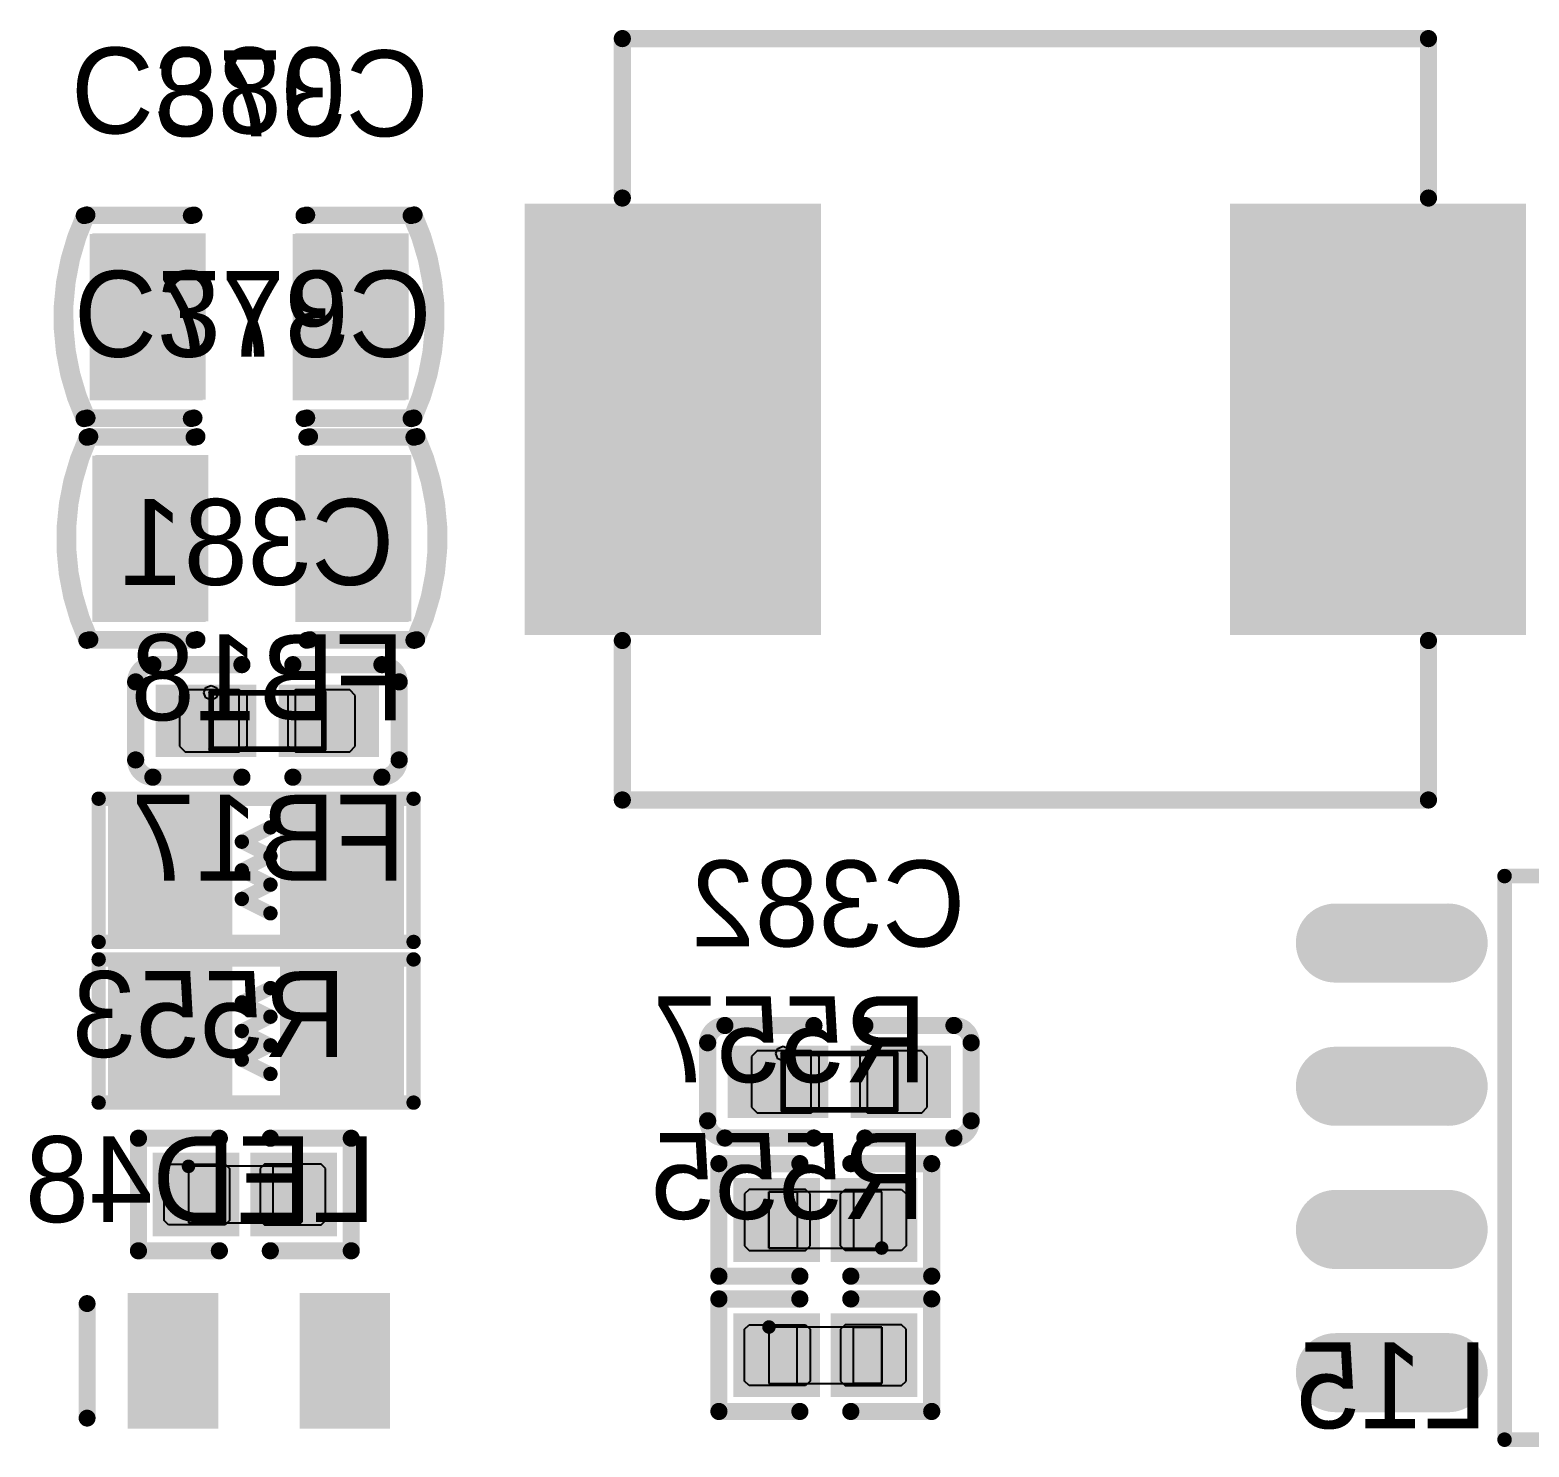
# Model space of a CAD drawing. Header units: millimetres. Extents: x 892 to 1144, y 1011 to 1123.
# Drawn here: x 1008.84 to 1022.14, y 1093.11 to 1105.68 of the extents above; entities that cross this region are included whole.
import ezdxf

# ---------------------------------------------------------------- set-up
doc = ezdxf.new("R2010")
doc.units = ezdxf.units.MM
for name, color, linetype in [('BottomLayer', 5, 'Continuous'), ('BottomOverlay', 54, 'Continuous'), ('BottomPaste', 16, 'Continuous'), ('BottomSolder', 6, 'Continuous'), ('Mechanical15', 56, 'Continuous'), ('Mechanical4', 56, 'Continuous'), ('Mechanical5', 56, 'Continuous'), ('Mechanical6', 56, 'Continuous'), ('TopLayer', 1, 'Continuous'), ('TopOverlay', 2, 'Continuous'), ('TopPaste', 8, 'Continuous'), ('TopSolder', 216, 'Continuous')]:
    doc.layers.add(name, color=color, linetype=linetype)

msp = doc.modelspace()

# ---------------------------------------------------------------- linework, layer by layer
at = {"layer": 'BottomLayer', "const_width": 0.599}
for points in [[(1021.426, 1097.58), (1020.425, 1097.58)], [(1021.426, 1096.31), (1020.425, 1096.31)], [(1021.426, 1095.04), (1020.425, 1095.04)], [(1021.426, 1093.77), (1020.425, 1093.77)]]:
    msp.add_lwpolyline(points, dxfattribs=at)
at = {"layer": 'BottomLayer', "const_width": 0.3}
for points in [[(1020.275, 1097.58, 1), (1020.575, 1097.58, 1)], [(1021.276, 1097.58, 1), (1021.575, 1097.58, 1)], [(1020.275, 1096.31, 1), (1020.575, 1096.31, 1)], [(1021.276, 1096.31, 1), (1021.575, 1096.31, 1)], [(1020.275, 1095.04, 1), (1020.575, 1095.04, 1)], [(1021.276, 1095.04, 1), (1021.575, 1095.04, 1)], [(1020.275, 1093.77, 1), (1020.575, 1093.77, 1)], [(1021.276, 1093.77, 1), (1021.575, 1093.77, 1)]]:
    msp.add_lwpolyline(points, format="xyb", close=True, dxfattribs=at)
at = {"layer": 'BottomLayer'}
for points in [[(1013.335, 1100.415), (1015.759, 1100.415), (1013.335, 1104.035), (1015.759, 1104.035)], [(1019.591, 1100.415), (1022.015, 1100.415), (1019.591, 1104.035), (1022.015, 1104.035)], [(1009.475, 1102.496), (1010.275, 1102.496), (1009.475, 1103.766), (1010.275, 1103.766)], [(1011.275, 1102.496), (1012.075, 1102.496), (1011.275, 1103.766), (1012.075, 1103.766)], [(1009.5, 1100.53), (1010.3, 1100.53), (1009.5, 1101.8), (1010.3, 1101.8)], [(1011.3, 1100.53), (1012.1, 1100.53), (1011.3, 1101.8), (1012.1, 1101.8)], [(1010.01, 1099.28), (1010.8, 1099.28), (1010.01, 1099.82), (1010.8, 1099.82)], [(1011.1, 1099.28), (1011.89, 1099.28), (1011.1, 1099.82), (1011.89, 1099.82)], [(1010.537, 1097.717), (1010.537, 1098.733), (1009.638, 1097.717), (1009.638, 1098.733)], [(1012.061, 1097.717), (1012.061, 1098.733), (1011.162, 1097.717), (1011.162, 1098.733)], [(1010.537, 1096.292), (1010.537, 1097.308), (1009.638, 1096.292), (1009.638, 1097.308)], [(1012.061, 1096.292), (1012.061, 1097.308), (1011.162, 1096.292), (1011.162, 1097.308)], [(1015.085, 1096.08), (1015.875, 1096.08), (1015.085, 1096.62), (1015.875, 1096.62)], [(1016.175, 1096.08), (1016.965, 1096.08), (1016.175, 1096.62), (1016.965, 1096.62)], [(1010.034, 1095.08), (1010.6, 1095.08), (1010.034, 1095.62), (1010.6, 1095.62)], [(1010.9, 1095.08), (1011.466, 1095.08), (1010.9, 1095.62), (1011.466, 1095.62)], [(1015.75, 1095.395), (1015.184, 1095.395), (1015.75, 1094.855), (1015.184, 1094.855)], [(1016.616, 1095.395), (1016.05, 1095.395), (1016.616, 1094.855), (1016.05, 1094.855)], [(1010.413, 1094.375), (1009.813, 1094.375), (1010.413, 1093.375), (1009.813, 1093.375)], [(1011.937, 1094.375), (1011.337, 1094.375), (1011.937, 1093.375), (1011.337, 1093.375)], [(1015.184, 1093.655), (1015.75, 1093.655), (1015.184, 1094.195), (1015.75, 1094.195)], [(1016.05, 1093.655), (1016.616, 1093.655), (1016.05, 1094.195), (1016.616, 1094.195)]]:
    msp.add_solid(points, dxfattribs=at)
at = {"layer": 'BottomOverlay'}
for points, const_width in [([(1014.099, 1104.187), (1014.099, 1105.601)], 0.152), ([(1014.099, 1105.601), (1021.251, 1105.601)], 0.152), ([(1021.251, 1104.187), (1021.251, 1105.601)], 0.152), ([(1009.325, 1104.031), (1010.275, 1104.031)], 0.15), ([(1011.275, 1104.031), (1012.225, 1104.031)], 0.15), ([(1009.325, 1102.231), (1010.275, 1102.231)], 0.15), ([(1011.275, 1102.231), (1012.225, 1102.231)], 0.15), ([(1009.35, 1102.065), (1010.3, 1102.065)], 0.15), ([(1011.3, 1102.065), (1012.25, 1102.065)], 0.15), ([(1009.35, 1100.265), (1010.3, 1100.265)], 0.15), ([(1011.3, 1100.265), (1012.25, 1100.265)], 0.15), ([(1014.099, 1098.849), (1014.099, 1100.263)], 0.152), ([(1021.251, 1098.849), (1021.251, 1100.263)], 0.152), ([(1009.934, 1100.049), (1010.724, 1100.049)], 0.152), ([(1011.176, 1100.049), (1011.966, 1100.049)], 0.152), ([(1009.781, 1099.204), (1009.781, 1099.896)], 0.152), ([(1012.119, 1099.204), (1012.119, 1099.896)], 0.152), ([(1009.934, 1099.051), (1010.724, 1099.051)], 0.152), ([(1011.176, 1099.051), (1011.966, 1099.051)], 0.152), ([(1009.453, 1098.86), (1012.247, 1098.86)], 0.127), ([(1009.453, 1097.59), (1009.453, 1098.86)], 0.127), ([(1012.247, 1097.59), (1012.247, 1098.86)], 0.127), ([(1014.099, 1098.849), (1021.251, 1098.849)], 0.152), ([(1010.723, 1098.479), (1010.977, 1098.606)], 0.127), ([(1010.723, 1098.479), (1010.977, 1098.352)], 0.127), ([(1010.723, 1098.225), (1010.977, 1098.352)], 0.127), ([(1010.723, 1098.225), (1010.977, 1098.098)], 0.127), ([(1010.723, 1097.971), (1010.977, 1098.098)], 0.127), ([(1021.926, 1093.176), (1021.926, 1098.174)], 0.13), ([(1021.926, 1098.174), (1023.475, 1098.174)], 0.13), ([(1010.723, 1097.971), (1010.977, 1097.844)], 0.127), ([(1009.453, 1097.59), (1012.247, 1097.59)], 0.127), ([(1009.453, 1097.435), (1012.247, 1097.435)], 0.127), ([(1009.453, 1096.165), (1009.453, 1097.435)], 0.127), ([(1012.247, 1096.165), (1012.247, 1097.435)], 0.127), ([(1010.723, 1097.054), (1010.977, 1097.181)], 0.127), ([(1010.723, 1097.054), (1010.977, 1096.927)], 0.127), ([(1010.723, 1096.8), (1010.977, 1096.927)], 0.127), ([(1010.723, 1096.8), (1010.977, 1096.673)], 0.127), ([(1015.009, 1096.849), (1015.799, 1096.849)], 0.152), ([(1016.251, 1096.849), (1017.041, 1096.849)], 0.152), ([(1010.723, 1096.546), (1010.977, 1096.673)], 0.127), ([(1014.856, 1096.004), (1014.856, 1096.696)], 0.152), ([(1017.194, 1096.004), (1017.194, 1096.696)], 0.152), ([(1010.723, 1096.546), (1010.977, 1096.419)], 0.127), ([(1009.453, 1096.165), (1012.247, 1096.165)], 0.127), ([(1009.806, 1095.849), (1010.524, 1095.849)], 0.152), ([(1009.806, 1094.851), (1009.806, 1095.849)], 0.152), ([(1010.976, 1095.849), (1011.694, 1095.849)], 0.152), ([(1011.694, 1094.851), (1011.694, 1095.849)], 0.152), ([(1015.009, 1095.851), (1015.799, 1095.851)], 0.152), ([(1016.251, 1095.851), (1017.041, 1095.851)], 0.152), ([(1014.956, 1094.626), (1014.956, 1095.624)], 0.152), ([(1014.956, 1095.624), (1015.674, 1095.624)], 0.152), ([(1016.126, 1095.624), (1016.844, 1095.624)], 0.152), ([(1016.844, 1094.626), (1016.844, 1095.624)], 0.152), ([(1009.806, 1094.851), (1010.524, 1094.851)], 0.152), ([(1010.976, 1094.851), (1011.694, 1094.851)], 0.152), ([(1014.956, 1094.626), (1015.674, 1094.626)], 0.152), ([(1016.126, 1094.626), (1016.844, 1094.626)], 0.152), ([(1009.351, 1093.367), (1009.351, 1094.383)], 0.15), ([(1014.956, 1094.424), (1015.674, 1094.424)], 0.152), ([(1014.956, 1093.426), (1014.956, 1094.424)], 0.152), ([(1016.126, 1094.424), (1016.844, 1094.424)], 0.152), ([(1016.844, 1093.426), (1016.844, 1094.424)], 0.152), ([(1014.956, 1093.426), (1015.674, 1093.426)], 0.152), ([(1016.126, 1093.426), (1016.844, 1093.426)], 0.152), ([(1021.926, 1093.176), (1025.924, 1093.176)], 0.13)]:
    msp.add_lwpolyline(points, dxfattribs=dict(at, const_width=const_width))
for points, const_width in [([(1014.061, 1105.601, 1), (1014.137, 1105.601, 1)], 0.0762), ([(1014.061, 1105.601, 1), (1014.137, 1105.601, 1)], 0.0762), ([(1021.213, 1105.601, 1), (1021.289, 1105.601, 1)], 0.0762), ([(1021.213, 1105.601, 1), (1021.289, 1105.601, 1)], 0.0762), ([(1014.061, 1104.187, 1), (1014.137, 1104.187, 1)], 0.0762), ([(1021.213, 1104.187, 1), (1021.289, 1104.187, 1)], 0.0762), ([(1009.287, 1104.031, 1), (1009.362, 1104.031, 1)], 0.075), ([(1009.288, 1104.031, 1), (1009.363, 1104.031, 1)], 0.075), ([(1010.237, 1104.031, 1), (1010.312, 1104.031, 1)], 0.075), ([(1011.237, 1104.031, 1), (1011.312, 1104.031, 1)], 0.075), ([(1012.187, 1104.031, 1), (1012.262, 1104.031, 1)], 0.075), ([(1012.187, 1104.031, 1), (1012.262, 1104.031, 1)], 0.075), ([(1009.285, 1102.23, 1), (1009.36, 1102.23, 1)], 0.075), ([(1009.287, 1102.231, 1), (1009.362, 1102.231, 1)], 0.075), ([(1010.237, 1102.231, 1), (1010.312, 1102.231, 1)], 0.075), ([(1011.237, 1102.231, 1), (1011.312, 1102.231, 1)], 0.075), ([(1012.187, 1102.231, 1), (1012.262, 1102.231, 1)], 0.075), ([(1012.19, 1102.23, 1), (1012.265, 1102.23, 1)], 0.075), ([(1009.312, 1102.065, 1), (1009.387, 1102.065, 1)], 0.075), ([(1009.313, 1102.065, 1), (1009.388, 1102.065, 1)], 0.075), ([(1010.262, 1102.065, 1), (1010.337, 1102.065, 1)], 0.075), ([(1011.262, 1102.065, 1), (1011.337, 1102.065, 1)], 0.075), ([(1012.212, 1102.065, 1), (1012.287, 1102.065, 1)], 0.075), ([(1012.212, 1102.065, 1), (1012.287, 1102.065, 1)], 0.075), ([(1009.31, 1100.264, 1), (1009.385, 1100.264, 1)], 0.075), ([(1009.312, 1100.265, 1), (1009.387, 1100.265, 1)], 0.075), ([(1010.262, 1100.265, 1), (1010.337, 1100.265, 1)], 0.075), ([(1011.262, 1100.265, 1), (1011.337, 1100.265, 1)], 0.075), ([(1012.212, 1100.265, 1), (1012.287, 1100.265, 1)], 0.075), ([(1012.215, 1100.264, 1), (1012.29, 1100.264, 1)], 0.075), ([(1014.061, 1100.263, 1), (1014.137, 1100.263, 1)], 0.0762), ([(1021.213, 1100.263, 1), (1021.289, 1100.263, 1)], 0.0762), ([(1009.896, 1100.049, 1), (1009.972, 1100.049, 1)], 0.0762), ([(1009.896, 1100.049, 1), (1009.972, 1100.049, 1)], 0.0762), ([(1010.686, 1100.049, 1), (1010.762, 1100.049, 1)], 0.0762), ([(1011.138, 1100.049, 1), (1011.214, 1100.049, 1)], 0.0762), ([(1011.928, 1100.049, 1), (1012.004, 1100.049, 1)], 0.0762), ([(1011.928, 1100.049, 1), (1012.004, 1100.049, 1)], 0.0762), ([(1009.743, 1099.896, 1), (1009.819, 1099.896, 1)], 0.0762), ([(1009.743, 1099.896, 1), (1009.819, 1099.896, 1)], 0.0762), ([(1012.081, 1099.896, 1), (1012.157, 1099.896, 1)], 0.0762), ([(1012.081, 1099.896, 1), (1012.157, 1099.896, 1)], 0.0762), ([(1009.743, 1099.204, 1), (1009.819, 1099.204, 1)], 0.0762), ([(1009.743, 1099.204, 1), (1009.819, 1099.204, 1)], 0.0762), ([(1012.081, 1099.204, 1), (1012.157, 1099.204, 1)], 0.0762), ([(1012.081, 1099.204, 1), (1012.157, 1099.204, 1)], 0.0762), ([(1009.896, 1099.051, 1), (1009.972, 1099.051, 1)], 0.0762), ([(1009.896, 1099.051, 1), (1009.972, 1099.051, 1)], 0.0762), ([(1010.686, 1099.051, 1), (1010.762, 1099.051, 1)], 0.0762), ([(1011.138, 1099.051, 1), (1011.214, 1099.051, 1)], 0.0762), ([(1011.928, 1099.051, 1), (1012.004, 1099.051, 1)], 0.0762), ([(1011.928, 1099.051, 1), (1012.004, 1099.051, 1)], 0.0762), ([(1009.421, 1098.86, 1), (1009.485, 1098.86, 1)], 0.0635), ([(1009.421, 1098.86, 1), (1009.485, 1098.86, 1)], 0.0635), ([(1012.215, 1098.86, 1), (1012.279, 1098.86, 1)], 0.0635), ([(1012.215, 1098.86, 1), (1012.279, 1098.86, 1)], 0.0635), ([(1014.061, 1098.849, 1), (1014.137, 1098.849, 1)], 0.0762), ([(1014.061, 1098.849, 1), (1014.137, 1098.849, 1)], 0.0762), ([(1021.213, 1098.849, 1), (1021.289, 1098.849, 1)], 0.0762), ([(1021.213, 1098.849, 1), (1021.289, 1098.849, 1)], 0.0762), ([(1010.945, 1098.606, 1), (1011.009, 1098.606, 1)], 0.0635), ([(1010.691, 1098.479, 1), (1010.755, 1098.479, 1)], 0.0635), ([(1010.691, 1098.479, 1), (1010.755, 1098.479, 1)], 0.0635), ([(1010.945, 1098.352, 1), (1011.009, 1098.352, 1)], 0.0635), ([(1010.945, 1098.352, 1), (1011.009, 1098.352, 1)], 0.0635), ([(1010.691, 1098.225, 1), (1010.755, 1098.225, 1)], 0.0635), ([(1010.691, 1098.225, 1), (1010.755, 1098.225, 1)], 0.0635), ([(1010.945, 1098.098, 1), (1011.009, 1098.098, 1)], 0.0635), ([(1010.945, 1098.098, 1), (1011.009, 1098.098, 1)], 0.0635), ([(1021.894, 1098.174, 1), (1021.958, 1098.174, 1)], 0.0648), ([(1021.894, 1098.174, 1), (1021.958, 1098.174, 1)], 0.0648), ([(1010.691, 1097.971, 1), (1010.755, 1097.971, 1)], 0.0635), ([(1010.691, 1097.971, 1), (1010.755, 1097.971, 1)], 0.0635), ([(1010.945, 1097.844, 1), (1011.009, 1097.844, 1)], 0.0635), ([(1009.421, 1097.59, 1), (1009.485, 1097.59, 1)], 0.0635), ([(1009.421, 1097.59, 1), (1009.485, 1097.59, 1)], 0.0635), ([(1012.215, 1097.59, 1), (1012.279, 1097.59, 1)], 0.0635), ([(1012.215, 1097.59, 1), (1012.279, 1097.59, 1)], 0.0635), ([(1009.421, 1097.435, 1), (1009.485, 1097.435, 1)], 0.0635), ([(1009.421, 1097.435, 1), (1009.485, 1097.435, 1)], 0.0635), ([(1012.215, 1097.435, 1), (1012.279, 1097.435, 1)], 0.0635), ([(1012.215, 1097.435, 1), (1012.279, 1097.435, 1)], 0.0635), ([(1010.945, 1097.181, 1), (1011.009, 1097.181, 1)], 0.0635), ([(1010.691, 1097.054, 1), (1010.755, 1097.054, 1)], 0.0635), ([(1010.691, 1097.054, 1), (1010.755, 1097.054, 1)], 0.0635), ([(1010.945, 1096.927, 1), (1011.009, 1096.927, 1)], 0.0635), ([(1010.945, 1096.927, 1), (1011.009, 1096.927, 1)], 0.0635), ([(1010.691, 1096.8, 1), (1010.755, 1096.8, 1)], 0.0635), ([(1010.691, 1096.8, 1), (1010.755, 1096.8, 1)], 0.0635), ([(1014.971, 1096.849, 1), (1015.047, 1096.849, 1)], 0.0762), ([(1014.971, 1096.849, 1), (1015.047, 1096.849, 1)], 0.0762), ([(1015.761, 1096.849, 1), (1015.837, 1096.849, 1)], 0.0762), ([(1016.213, 1096.849, 1), (1016.289, 1096.849, 1)], 0.0762), ([(1017.003, 1096.849, 1), (1017.079, 1096.849, 1)], 0.0762), ([(1017.003, 1096.849, 1), (1017.079, 1096.849, 1)], 0.0762), ([(1010.945, 1096.673, 1), (1011.009, 1096.673, 1)], 0.0635), ([(1010.945, 1096.673, 1), (1011.009, 1096.673, 1)], 0.0635), ([(1014.818, 1096.696, 1), (1014.894, 1096.696, 1)], 0.0762), ([(1014.818, 1096.696, 1), (1014.894, 1096.696, 1)], 0.0762), ([(1017.156, 1096.696, 1), (1017.232, 1096.696, 1)], 0.0762), ([(1017.156, 1096.696, 1), (1017.232, 1096.696, 1)], 0.0762), ([(1010.691, 1096.546, 1), (1010.755, 1096.546, 1)], 0.0635), ([(1010.691, 1096.546, 1), (1010.755, 1096.546, 1)], 0.0635), ([(1010.945, 1096.419, 1), (1011.009, 1096.419, 1)], 0.0635), ([(1009.421, 1096.165, 1), (1009.485, 1096.165, 1)], 0.0635), ([(1009.421, 1096.165, 1), (1009.485, 1096.165, 1)], 0.0635), ([(1012.215, 1096.165, 1), (1012.279, 1096.165, 1)], 0.0635), ([(1012.215, 1096.165, 1), (1012.279, 1096.165, 1)], 0.0635), ([(1014.818, 1096.004, 1), (1014.894, 1096.004, 1)], 0.0762), ([(1014.818, 1096.004, 1), (1014.894, 1096.004, 1)], 0.0762), ([(1017.156, 1096.004, 1), (1017.232, 1096.004, 1)], 0.0762), ([(1017.156, 1096.004, 1), (1017.232, 1096.004, 1)], 0.0762), ([(1009.768, 1095.849, 1), (1009.844, 1095.849, 1)], 0.0762), ([(1009.768, 1095.849, 1), (1009.844, 1095.849, 1)], 0.0762), ([(1010.486, 1095.849, 1), (1010.562, 1095.849, 1)], 0.0762), ([(1010.938, 1095.849, 1), (1011.014, 1095.849, 1)], 0.0762), ([(1011.656, 1095.849, 1), (1011.732, 1095.849, 1)], 0.0762), ([(1011.656, 1095.849, 1), (1011.732, 1095.849, 1)], 0.0762), ([(1014.971, 1095.851, 1), (1015.047, 1095.851, 1)], 0.0762), ([(1014.971, 1095.851, 1), (1015.047, 1095.851, 1)], 0.0762), ([(1015.761, 1095.851, 1), (1015.837, 1095.851, 1)], 0.0762), ([(1016.213, 1095.851, 1), (1016.289, 1095.851, 1)], 0.0762), ([(1017.003, 1095.851, 1), (1017.079, 1095.851, 1)], 0.0762), ([(1017.003, 1095.851, 1), (1017.079, 1095.851, 1)], 0.0762), ([(1014.918, 1095.624, 1), (1014.994, 1095.624, 1)], 0.0762), ([(1014.918, 1095.624, 1), (1014.994, 1095.624, 1)], 0.0762), ([(1015.636, 1095.624, 1), (1015.712, 1095.624, 1)], 0.0762), ([(1016.088, 1095.624, 1), (1016.164, 1095.624, 1)], 0.0762), ([(1016.806, 1095.624, 1), (1016.882, 1095.624, 1)], 0.0762), ([(1016.806, 1095.624, 1), (1016.882, 1095.624, 1)], 0.0762), ([(1009.768, 1094.851, 1), (1009.844, 1094.851, 1)], 0.0762), ([(1009.768, 1094.851, 1), (1009.844, 1094.851, 1)], 0.0762), ([(1010.486, 1094.851, 1), (1010.562, 1094.851, 1)], 0.0762), ([(1010.938, 1094.851, 1), (1011.014, 1094.851, 1)], 0.0762), ([(1011.656, 1094.851, 1), (1011.732, 1094.851, 1)], 0.0762), ([(1011.656, 1094.851, 1), (1011.732, 1094.851, 1)], 0.0762), ([(1014.918, 1094.626, 1), (1014.994, 1094.626, 1)], 0.0762), ([(1014.918, 1094.626, 1), (1014.994, 1094.626, 1)], 0.0762), ([(1015.636, 1094.626, 1), (1015.712, 1094.626, 1)], 0.0762), ([(1016.088, 1094.626, 1), (1016.164, 1094.626, 1)], 0.0762), ([(1016.806, 1094.626, 1), (1016.882, 1094.626, 1)], 0.0762), ([(1016.806, 1094.626, 1), (1016.882, 1094.626, 1)], 0.0762), ([(1009.313, 1094.383, 1), (1009.388, 1094.383, 1)], 0.075), ([(1014.918, 1094.424, 1), (1014.994, 1094.424, 1)], 0.0762), ([(1014.918, 1094.424, 1), (1014.994, 1094.424, 1)], 0.0762), ([(1015.636, 1094.424, 1), (1015.712, 1094.424, 1)], 0.0762), ([(1016.088, 1094.424, 1), (1016.164, 1094.424, 1)], 0.0762), ([(1016.806, 1094.424, 1), (1016.882, 1094.424, 1)], 0.0762), ([(1016.806, 1094.424, 1), (1016.882, 1094.424, 1)], 0.0762), ([(1014.918, 1093.426, 1), (1014.994, 1093.426, 1)], 0.0762), ([(1014.918, 1093.426, 1), (1014.994, 1093.426, 1)], 0.0762), ([(1015.636, 1093.426, 1), (1015.712, 1093.426, 1)], 0.0762), ([(1016.088, 1093.426, 1), (1016.164, 1093.426, 1)], 0.0762), ([(1016.806, 1093.426, 1), (1016.882, 1093.426, 1)], 0.0762), ([(1016.806, 1093.426, 1), (1016.882, 1093.426, 1)], 0.0762), ([(1009.313, 1093.367, 1), (1009.388, 1093.367, 1)], 0.075), ([(1021.894, 1093.176, 1), (1021.958, 1093.176, 1)], 0.0648), ([(1021.894, 1093.176, 1), (1021.958, 1093.176, 1)], 0.0648)]:
    msp.add_lwpolyline(points, format="xyb", close=True, dxfattribs=dict(at, const_width=const_width))
for points, const_width in [([(1009.323, 1102.23, -0.21896), (1009.326, 1104.031)], 0.15), ([(1012.224, 1104.031, -0.21896), (1012.227, 1102.23)], 0.15), ([(1009.348, 1100.264, -0.21896), (1009.351, 1102.065)], 0.15), ([(1012.249, 1102.065, -0.21896), (1012.252, 1100.264)], 0.15), ([(1009.781, 1099.896, -0.414214), (1009.934, 1100.049)], 0.152), ([(1011.966, 1100.049, -0.414214), (1012.119, 1099.896)], 0.152), ([(1009.934, 1099.051, -0.414214), (1009.781, 1099.204)], 0.152), ([(1012.119, 1099.204, -0.414214), (1011.966, 1099.051)], 0.152), ([(1014.856, 1096.696, -0.414214), (1015.009, 1096.849)], 0.152), ([(1017.041, 1096.849, -0.414214), (1017.194, 1096.696)], 0.152), ([(1015.009, 1095.851, -0.414214), (1014.856, 1096.004)], 0.152), ([(1017.194, 1096.004, -0.414214), (1017.041, 1095.851)], 0.152)]:
    msp.add_lwpolyline(points, format="xyb", dxfattribs=dict(at, const_width=const_width))
at = {"layer": 'BottomPaste'}
for p, q in [((1010.22, 1099.825), (1010.17, 1099.775)), ((1010.17, 1099.775), (1010.17, 1099.325)), ((1010.7, 1099.825), (1010.22, 1099.825)), ((1010.77, 1099.775), (1010.7, 1099.825)), ((1010.77, 1099.325), (1010.77, 1099.775)), ((1011.2, 1099.825), (1011.13, 1099.775)), ((1011.13, 1099.775), (1011.13, 1099.325)), ((1011.68, 1099.825), (1011.2, 1099.825)), ((1011.73, 1099.775), (1011.68, 1099.825)), ((1011.73, 1099.325), (1011.73, 1099.775)), ((1010.17, 1099.325), (1010.22, 1099.275)), ((1010.22, 1099.275), (1010.7, 1099.275)), ((1010.7, 1099.275), (1010.77, 1099.325)), ((1011.13, 1099.325), (1011.2, 1099.275)), ((1011.2, 1099.275), (1011.68, 1099.275)), ((1011.68, 1099.275), (1011.73, 1099.325)), ((1015.295, 1096.625), (1015.245, 1096.575)), ((1015.245, 1096.575), (1015.245, 1096.125)), ((1015.775, 1096.625), (1015.295, 1096.625)), ((1015.845, 1096.575), (1015.775, 1096.625)), ((1015.845, 1096.125), (1015.845, 1096.575)), ((1016.275, 1096.625), (1016.205, 1096.575)), ((1016.205, 1096.575), (1016.205, 1096.125)), ((1016.755, 1096.625), (1016.275, 1096.625)), ((1016.805, 1096.575), (1016.755, 1096.625)), ((1016.805, 1096.125), (1016.805, 1096.575)), ((1015.245, 1096.125), (1015.295, 1096.075)), ((1015.295, 1096.075), (1015.775, 1096.075)), ((1015.775, 1096.075), (1015.845, 1096.125)), ((1016.205, 1096.125), (1016.275, 1096.075)), ((1016.275, 1096.075), (1016.755, 1096.075)), ((1016.755, 1096.075), (1016.805, 1096.125)), ((1010.034, 1095.58), (1010.074, 1095.62)), ((1010.074, 1095.62), (1010.575, 1095.62)), ((1010.575, 1095.62), (1010.615, 1095.58)), ((1010.925, 1095.62), (1010.885, 1095.58)), ((1011.426, 1095.62), (1010.925, 1095.62)), ((1011.466, 1095.58), (1011.426, 1095.62)), ((1010.034, 1095.12), (1010.034, 1095.58)), ((1010.615, 1095.58), (1010.615, 1095.12)), ((1010.885, 1095.58), (1010.885, 1095.12)), ((1011.466, 1095.12), (1011.466, 1095.58)), ((1015.224, 1095.395), (1015.184, 1095.355)), ((1015.184, 1095.355), (1015.184, 1094.895)), ((1015.725, 1095.395), (1015.224, 1095.395)), ((1015.765, 1095.355), (1015.725, 1095.395)), ((1015.765, 1094.895), (1015.765, 1095.355)), ((1016.035, 1095.355), (1016.075, 1095.395)), ((1016.035, 1094.895), (1016.035, 1095.355)), ((1016.075, 1095.395), (1016.576, 1095.395)), ((1016.576, 1095.395), (1016.616, 1095.355)), ((1016.616, 1095.355), (1016.616, 1094.895)), ((1010.074, 1095.08), (1010.034, 1095.12)), ((1010.615, 1095.12), (1010.575, 1095.08)), ((1010.885, 1095.12), (1010.925, 1095.08)), ((1011.426, 1095.08), (1011.466, 1095.12)), ((1010.575, 1095.08), (1010.074, 1095.08)), ((1010.925, 1095.08), (1011.426, 1095.08)), ((1015.184, 1094.895), (1015.224, 1094.855)), ((1015.224, 1094.855), (1015.725, 1094.855)), ((1015.725, 1094.855), (1015.765, 1094.895)), ((1016.075, 1094.855), (1016.035, 1094.895)), ((1016.576, 1094.855), (1016.075, 1094.855)), ((1016.616, 1094.895), (1016.576, 1094.855)), ((1015.184, 1094.155), (1015.224, 1094.195)), ((1015.184, 1093.695), (1015.184, 1094.155)), ((1015.224, 1094.195), (1015.725, 1094.195)), ((1015.725, 1094.195), (1015.765, 1094.155)), ((1015.765, 1094.155), (1015.765, 1093.695)), ((1016.075, 1094.195), (1016.035, 1094.155)), ((1016.035, 1094.155), (1016.035, 1093.695)), ((1016.576, 1094.195), (1016.075, 1094.195)), ((1016.616, 1094.155), (1016.576, 1094.195)), ((1016.616, 1093.695), (1016.616, 1094.155)), ((1015.224, 1093.655), (1015.184, 1093.695)), ((1015.725, 1093.655), (1015.224, 1093.655)), ((1015.765, 1093.695), (1015.725, 1093.655)), ((1016.035, 1093.695), (1016.075, 1093.655)), ((1016.075, 1093.655), (1016.576, 1093.655)), ((1016.576, 1093.655), (1016.616, 1093.695))]:
    msp.add_line(p, q, dxfattribs=at)
at = {"layer": 'BottomPaste', "const_width": 0.599}
for points in [[(1021.426, 1097.58), (1020.425, 1097.58)], [(1021.426, 1096.31), (1020.425, 1096.31)], [(1021.426, 1095.04), (1020.425, 1095.04)], [(1021.426, 1093.77), (1020.425, 1093.77)]]:
    msp.add_lwpolyline(points, dxfattribs=at)
at = {"layer": 'BottomPaste', "const_width": 0.3}
for points in [[(1020.275, 1097.58, 1), (1020.575, 1097.58, 1)], [(1021.276, 1097.58, 1), (1021.575, 1097.58, 1)], [(1020.275, 1096.31, 1), (1020.575, 1096.31, 1)], [(1021.276, 1096.31, 1), (1021.575, 1096.31, 1)], [(1020.275, 1095.04, 1), (1020.575, 1095.04, 1)], [(1021.276, 1095.04, 1), (1021.575, 1095.04, 1)], [(1020.275, 1093.77, 1), (1020.575, 1093.77, 1)], [(1021.276, 1093.77, 1), (1021.575, 1093.77, 1)]]:
    msp.add_lwpolyline(points, format="xyb", close=True, dxfattribs=at)
at = {"layer": 'BottomPaste'}
for points in [[(1013.335, 1100.415), (1015.759, 1100.415), (1013.335, 1104.035), (1015.759, 1104.035)], [(1019.591, 1100.415), (1022.015, 1100.415), (1019.591, 1104.035), (1022.015, 1104.035)], [(1009.475, 1102.496), (1010.275, 1102.496), (1009.475, 1103.766), (1010.275, 1103.766)], [(1011.275, 1102.496), (1012.075, 1102.496), (1011.275, 1103.766), (1012.075, 1103.766)], [(1009.5, 1100.53), (1010.3, 1100.53), (1009.5, 1101.8), (1010.3, 1101.8)], [(1011.3, 1100.53), (1012.1, 1100.53), (1011.3, 1101.8), (1012.1, 1101.8)], [(1010.01, 1099.28), (1010.8, 1099.28), (1010.01, 1099.82), (1010.8, 1099.82)], [(1011.1, 1099.28), (1011.89, 1099.28), (1011.1, 1099.82), (1011.89, 1099.82)], [(1010.537, 1097.717), (1010.537, 1098.733), (1009.638, 1097.717), (1009.638, 1098.733)], [(1012.061, 1097.717), (1012.061, 1098.733), (1011.162, 1097.717), (1011.162, 1098.733)], [(1010.537, 1096.292), (1010.537, 1097.308), (1009.638, 1096.292), (1009.638, 1097.308)], [(1012.061, 1096.292), (1012.061, 1097.308), (1011.162, 1096.292), (1011.162, 1097.308)], [(1015.085, 1096.08), (1015.875, 1096.08), (1015.085, 1096.62), (1015.875, 1096.62)], [(1016.175, 1096.08), (1016.965, 1096.08), (1016.175, 1096.62), (1016.965, 1096.62)], [(1010.034, 1095.08), (1010.6, 1095.08), (1010.034, 1095.62), (1010.6, 1095.62)], [(1010.9, 1095.08), (1011.466, 1095.08), (1010.9, 1095.62), (1011.466, 1095.62)], [(1015.75, 1095.395), (1015.184, 1095.395), (1015.75, 1094.855), (1015.184, 1094.855)], [(1016.616, 1095.395), (1016.05, 1095.395), (1016.616, 1094.855), (1016.05, 1094.855)], [(1010.413, 1094.375), (1009.813, 1094.375), (1010.413, 1093.375), (1009.813, 1093.375)], [(1011.937, 1094.375), (1011.337, 1094.375), (1011.937, 1093.375), (1011.337, 1093.375)], [(1015.184, 1093.655), (1015.75, 1093.655), (1015.184, 1094.195), (1015.75, 1094.195)], [(1016.05, 1093.655), (1016.616, 1093.655), (1016.05, 1094.195), (1016.616, 1094.195)]]:
    msp.add_solid(points, dxfattribs=at)
at = {"layer": 'BottomSolder', "const_width": 0.701}
for points in [[(1021.426, 1097.58), (1020.425, 1097.58)], [(1021.426, 1096.31), (1020.425, 1096.31)], [(1021.426, 1095.04), (1020.425, 1095.04)], [(1021.426, 1093.77), (1020.425, 1093.77)]]:
    msp.add_lwpolyline(points, dxfattribs=at)
at = {"layer": 'BottomSolder', "const_width": 0.351}
for points in [[(1020.25, 1097.58, 1), (1020.6, 1097.58, 1)], [(1021.25, 1097.58, 1), (1021.601, 1097.58, 1)], [(1020.25, 1096.31, 1), (1020.6, 1096.31, 1)], [(1021.25, 1096.31, 1), (1021.601, 1096.31, 1)], [(1020.25, 1095.04, 1), (1020.6, 1095.04, 1)], [(1021.25, 1095.04, 1), (1021.601, 1095.04, 1)], [(1020.25, 1093.77, 1), (1020.6, 1093.77, 1)], [(1021.25, 1093.77, 1), (1021.601, 1093.77, 1)]]:
    msp.add_lwpolyline(points, format="xyb", close=True, dxfattribs=at)
at = {"layer": 'BottomSolder'}
for points in [[(1013.233, 1100.313), (1015.861, 1100.313), (1013.233, 1104.137), (1015.861, 1104.137)], [(1019.489, 1100.313), (1022.117, 1100.313), (1019.489, 1104.137), (1022.117, 1104.137)], [(1009.373, 1102.394), (1010.377, 1102.394), (1009.373, 1103.868), (1010.377, 1103.868)], [(1011.173, 1102.394), (1012.177, 1102.394), (1011.173, 1103.868), (1012.177, 1103.868)], [(1009.398, 1100.428), (1010.402, 1100.428), (1009.398, 1101.902), (1010.402, 1101.902)], [(1011.198, 1100.428), (1012.202, 1100.428), (1011.198, 1101.902), (1012.202, 1101.902)], [(1009.959, 1099.229), (1010.851, 1099.229), (1009.959, 1099.871), (1010.851, 1099.871)], [(1011.049, 1099.229), (1011.941, 1099.229), (1011.049, 1099.871), (1011.941, 1099.871)], [(1010.639, 1097.615), (1010.639, 1098.835), (1009.537, 1097.615), (1009.537, 1098.835)], [(1012.163, 1097.615), (1012.163, 1098.835), (1011.061, 1097.615), (1011.061, 1098.835)], [(1010.639, 1096.19), (1010.639, 1097.41), (1009.537, 1096.19), (1009.537, 1097.41)], [(1012.163, 1096.19), (1012.163, 1097.41), (1011.061, 1096.19), (1011.061, 1097.41)], [(1015.034, 1096.029), (1015.926, 1096.029), (1015.034, 1096.671), (1015.926, 1096.671)], [(1016.124, 1096.029), (1017.016, 1096.029), (1016.124, 1096.671), (1017.016, 1096.671)], [(1009.933, 1094.978), (1010.702, 1094.978), (1009.933, 1095.722), (1010.702, 1095.722)], [(1010.798, 1094.978), (1011.567, 1094.978), (1010.798, 1095.722), (1011.567, 1095.722)], [(1015.852, 1095.497), (1015.083, 1095.497), (1015.852, 1094.753), (1015.083, 1094.753)], [(1016.717, 1095.497), (1015.948, 1095.497), (1016.717, 1094.753), (1015.948, 1094.753)], [(1010.515, 1094.477), (1009.711, 1094.477), (1010.515, 1093.273), (1009.711, 1093.273)], [(1012.039, 1094.477), (1011.235, 1094.477), (1012.039, 1093.273), (1011.235, 1093.273)], [(1015.083, 1093.553), (1015.852, 1093.553), (1015.083, 1094.297), (1015.852, 1094.297)], [(1015.948, 1093.553), (1016.717, 1093.553), (1015.948, 1094.297), (1016.717, 1094.297)]]:
    msp.add_solid(points, dxfattribs=at)
at = {"layer": 'Mechanical15'}
for p, q in [((1010.385, 1099.8), (1010.404, 1099.846)), ((1010.404, 1099.754), (1010.385, 1099.8)), ((1010.404, 1099.846), (1010.45, 1099.865)), ((1010.45, 1099.735), (1010.404, 1099.754)), ((1010.45, 1099.865), (1010.496, 1099.846)), ((1010.7, 1099.8), (1010.45, 1099.8)), ((1010.45, 1099.8), (1010.45, 1099.3)), ((1010.496, 1099.754), (1010.45, 1099.735)), ((1010.496, 1099.846), (1010.515, 1099.8)), ((1010.515, 1099.8), (1010.496, 1099.754)), ((1010.7, 1099.3), (1010.7, 1099.8)), ((1011.2, 1099.8), (1011.45, 1099.8)), ((1011.2, 1099.3), (1011.2, 1099.8)), ((1011.45, 1099.8), (1011.45, 1099.3)), ((1010.45, 1099.3), (1010.7, 1099.3)), ((1011.45, 1099.3), (1011.2, 1099.3)), ((1015.46, 1096.6), (1015.479, 1096.646)), ((1015.479, 1096.554), (1015.46, 1096.6)), ((1015.479, 1096.646), (1015.525, 1096.665)), ((1015.525, 1096.535), (1015.479, 1096.554)), ((1015.525, 1096.665), (1015.571, 1096.646)), ((1015.775, 1096.6), (1015.525, 1096.6)), ((1015.525, 1096.6), (1015.525, 1096.1)), ((1015.571, 1096.554), (1015.525, 1096.535)), ((1015.571, 1096.646), (1015.59, 1096.6)), ((1015.59, 1096.6), (1015.571, 1096.554)), ((1015.775, 1096.1), (1015.775, 1096.6)), ((1016.275, 1096.6), (1016.525, 1096.6)), ((1016.275, 1096.1), (1016.275, 1096.6)), ((1016.525, 1096.6), (1016.525, 1096.1)), ((1015.525, 1096.1), (1015.775, 1096.1)), ((1016.525, 1096.1), (1016.275, 1096.1))]:
    msp.add_line(p, q, dxfattribs=at)
at = {"layer": 'Mechanical15', "const_width": 0.0508}
for points in [[(1010.45, 1099.8), (1011.45, 1099.8)], [(1010.45, 1099.3), (1010.45, 1099.8)], [(1011.45, 1099.3), (1011.45, 1099.8)], [(1010.45, 1099.3), (1011.45, 1099.3)], [(1015.525, 1096.6), (1016.525, 1096.6)], [(1015.525, 1096.1), (1015.525, 1096.6)], [(1016.525, 1096.1), (1016.525, 1096.6)], [(1015.525, 1096.1), (1016.525, 1096.1)]]:
    msp.add_lwpolyline(points, dxfattribs=at)
at = {"layer": 'Mechanical15', "const_width": 0.0254}
for points in [[(1010.437, 1099.8, 1), (1010.463, 1099.8, 1)], [(1010.437, 1099.8, 1), (1010.463, 1099.8, 1)], [(1011.437, 1099.8, 1), (1011.463, 1099.8, 1)], [(1011.437, 1099.8, 1), (1011.463, 1099.8, 1)], [(1010.437, 1099.3, 1), (1010.463, 1099.3, 1)], [(1010.437, 1099.3, 1), (1010.463, 1099.3, 1)], [(1011.437, 1099.3, 1), (1011.463, 1099.3, 1)], [(1011.437, 1099.3, 1), (1011.463, 1099.3, 1)], [(1015.512, 1096.6, 1), (1015.538, 1096.6, 1)], [(1015.512, 1096.6, 1), (1015.538, 1096.6, 1)], [(1016.512, 1096.6, 1), (1016.538, 1096.6, 1)], [(1016.512, 1096.6, 1), (1016.538, 1096.6, 1)], [(1015.512, 1096.1, 1), (1015.538, 1096.1, 1)], [(1015.512, 1096.1, 1), (1015.538, 1096.1, 1)], [(1016.512, 1096.1, 1), (1016.538, 1096.1, 1)], [(1016.512, 1096.1, 1), (1016.538, 1096.1, 1)]]:
    msp.add_lwpolyline(points, format="xyb", close=True, dxfattribs=at)
at = {"layer": 'Mechanical4'}
for p, q in [((1011.25, 1095.6), (1010.25, 1095.6)), ((1010.25, 1095.6), (1010.25, 1095.1)), ((1011.25, 1095.1), (1011.25, 1095.6)), ((1016.4, 1095.375), (1015.4, 1095.375)), ((1015.4, 1095.375), (1015.4, 1094.875)), ((1016.4, 1094.875), (1016.4, 1095.375)), ((1010.25, 1095.1), (1011.25, 1095.1)), ((1015.4, 1094.875), (1016.4, 1094.875)), ((1016.4, 1094.175), (1015.4, 1094.175)), ((1015.4, 1094.175), (1015.4, 1093.675)), ((1016.4, 1093.675), (1016.4, 1094.175)), ((1015.4, 1093.675), (1016.4, 1093.675))]:
    msp.add_line(p, q, dxfattribs=at)
at = {"layer": 'Mechanical5'}
for p, q in [((1010.5, 1095.6), (1010.25, 1095.6)), ((1010.25, 1095.6), (1010.25, 1095.1)), ((1010.5, 1095.1), (1010.5, 1095.6)), ((1011.001, 1095.6), (1011.251, 1095.6)), ((1011.001, 1095.1), (1011.001, 1095.6)), ((1011.251, 1095.6), (1011.251, 1095.1)), ((1015.399, 1094.875), (1015.399, 1095.375)), ((1015.399, 1095.375), (1015.649, 1095.375)), ((1015.649, 1095.375), (1015.649, 1094.875)), ((1016.4, 1095.375), (1016.15, 1095.375)), ((1016.15, 1095.375), (1016.15, 1094.875)), ((1016.4, 1094.875), (1016.4, 1095.375)), ((1010.25, 1095.1), (1010.5, 1095.1)), ((1011.251, 1095.1), (1011.001, 1095.1)), ((1015.649, 1094.875), (1015.399, 1094.875)), ((1016.15, 1094.875), (1016.4, 1094.875)), ((1015.65, 1094.175), (1015.4, 1094.175)), ((1015.4, 1094.175), (1015.4, 1093.675)), ((1015.65, 1093.675), (1015.65, 1094.175)), ((1016.151, 1094.175), (1016.401, 1094.175)), ((1016.151, 1093.675), (1016.151, 1094.175)), ((1016.401, 1094.175), (1016.401, 1093.675)), ((1015.4, 1093.675), (1015.65, 1093.675)), ((1016.401, 1093.675), (1016.151, 1093.675))]:
    msp.add_line(p, q, dxfattribs=at)
at = {"layer": 'Mechanical6'}
for points, const_width in [([(1010.28, 1095.6, 1), (1010.22, 1095.6, 1)], 0.06), ([(1010.205, 1095.6, 1), (1010.235, 1095.6, 1)], 0.03), ([(1010.265, 1095.6, 1), (1010.295, 1095.6, 1)], 0.03), ([(1016.43, 1094.875, 1), (1016.37, 1094.875, 1)], 0.06), ([(1016.355, 1094.875, 1), (1016.385, 1094.875, 1)], 0.03), ([(1016.415, 1094.875, 1), (1016.445, 1094.875, 1)], 0.03), ([(1015.43, 1094.175, 1), (1015.37, 1094.175, 1)], 0.06), ([(1015.355, 1094.175, 1), (1015.385, 1094.175, 1)], 0.03), ([(1015.415, 1094.175, 1), (1015.445, 1094.175, 1)], 0.03)]:
    msp.add_lwpolyline(points, format="xyb", close=True, dxfattribs=dict(at, const_width=const_width))
at = {"layer": 'TopLayer'}
for points in [[(1009.5, 1102.502), (1010.3, 1102.502), (1009.5, 1103.772), (1010.3, 1103.772)], [(1011.3, 1102.502), (1012.1, 1102.502), (1011.3, 1103.772), (1012.1, 1103.772)], [(1009.525, 1100.536), (1010.325, 1100.536), (1009.525, 1101.806), (1010.325, 1101.806)], [(1011.325, 1100.536), (1012.125, 1100.536), (1011.325, 1101.806), (1012.125, 1101.806)]]:
    msp.add_solid(points, dxfattribs=at)
at = {"layer": 'TopOverlay', "const_width": 0.15}
for points in [[(1009.351, 1102.237, -0.21896), (1009.348, 1104.038)], [(1012.252, 1104.038, -0.21896), (1012.249, 1102.237)], [(1009.376, 1100.271, -0.21896), (1009.373, 1102.072)], [(1012.277, 1102.072, -0.21896), (1012.274, 1100.271)]]:
    msp.add_lwpolyline(points, format="xyb", dxfattribs=at)
at = {"layer": 'TopOverlay', "const_width": 0.075}
for points in [[(1009.31, 1104.038, 1), (1009.385, 1104.038, 1)], [(1009.312, 1104.037, 1), (1009.387, 1104.037, 1)], [(1010.262, 1104.037, 1), (1010.337, 1104.037, 1)], [(1011.262, 1104.037, 1), (1011.337, 1104.037, 1)], [(1012.212, 1104.037, 1), (1012.287, 1104.037, 1)], [(1012.215, 1104.038, 1), (1012.29, 1104.038, 1)], [(1009.312, 1102.237, 1), (1009.387, 1102.237, 1)], [(1009.313, 1102.237, 1), (1009.388, 1102.237, 1)], [(1010.262, 1102.237, 1), (1010.337, 1102.237, 1)], [(1011.262, 1102.237, 1), (1011.337, 1102.237, 1)], [(1012.212, 1102.237, 1), (1012.287, 1102.237, 1)], [(1012.212, 1102.237, 1), (1012.287, 1102.237, 1)], [(1009.335, 1102.072, 1), (1009.41, 1102.072, 1)], [(1009.337, 1102.071, 1), (1009.412, 1102.071, 1)], [(1010.287, 1102.071, 1), (1010.363, 1102.071, 1)], [(1011.287, 1102.071, 1), (1011.362, 1102.071, 1)], [(1012.237, 1102.071, 1), (1012.312, 1102.071, 1)], [(1012.24, 1102.072, 1), (1012.315, 1102.072, 1)], [(1009.337, 1100.271, 1), (1009.412, 1100.271, 1)], [(1009.338, 1100.271, 1), (1009.413, 1100.271, 1)], [(1010.287, 1100.271, 1), (1010.363, 1100.271, 1)], [(1011.287, 1100.271, 1), (1011.362, 1100.271, 1)], [(1012.237, 1100.271, 1), (1012.312, 1100.271, 1)], [(1012.237, 1100.271, 1), (1012.312, 1100.271, 1)]]:
    msp.add_lwpolyline(points, format="xyb", close=True, dxfattribs=at)
at = {"layer": 'TopOverlay', "const_width": 0.15}
for points in [[(1009.35, 1104.037), (1010.3, 1104.037)], [(1011.3, 1104.037), (1012.25, 1104.037)], [(1009.35, 1102.237), (1010.3, 1102.237)], [(1011.3, 1102.237), (1012.25, 1102.237)], [(1009.375, 1102.071), (1010.325, 1102.071)], [(1011.325, 1102.071), (1012.275, 1102.071)], [(1009.375, 1100.271), (1010.325, 1100.271)], [(1011.325, 1100.271), (1012.275, 1100.271)]]:
    msp.add_lwpolyline(points, dxfattribs=at)
at = {"layer": 'TopPaste'}
for points in [[(1009.5, 1102.502), (1010.3, 1102.502), (1009.5, 1103.772), (1010.3, 1103.772)], [(1011.3, 1102.502), (1012.1, 1102.502), (1011.3, 1103.772), (1012.1, 1103.772)], [(1009.525, 1100.536), (1010.325, 1100.536), (1009.525, 1101.806), (1010.325, 1101.806)], [(1011.325, 1100.536), (1012.125, 1100.536), (1011.325, 1101.806), (1012.125, 1101.806)]]:
    msp.add_solid(points, dxfattribs=at)
at = {"layer": 'TopSolder'}
for points in [[(1009.398, 1102.4), (1010.402, 1102.4), (1009.398, 1103.874), (1010.402, 1103.874)], [(1011.198, 1102.4), (1012.202, 1102.4), (1011.198, 1103.874), (1012.202, 1103.874)], [(1009.423, 1100.434), (1010.427, 1100.434), (1009.423, 1101.908), (1010.427, 1101.908)], [(1011.223, 1100.434), (1012.227, 1100.434), (1011.223, 1101.908), (1012.227, 1101.908)]]:
    msp.add_solid(points, dxfattribs=at)

# ---------------------------------------------------------------- texts
at = {"layer": 'BottomOverlay', "text_generation_flag": 2}
for s, p in [('C378', (1012.382, 1104.735)), ('C377', (1012.408, 1102.779)), ('C381', (1012.077, 1100.756)), ('FB18', (1012.173, 1099.556)), ('FB17', (1012.178, 1098.134)), ('C382', (1017.143, 1097.55)), ('R553', (1011.652, 1096.569)), ('R557', (1016.803, 1096.346)), ('R555', (1016.787, 1095.133)), ('LED48', (1011.915, 1095.105)), ('L15', (1021.776, 1093.277))]:
    msp.add_text(s, height=0.762, dxfattribs=at).set_placement(p)
at = {"layer": 'TopOverlay'}
for s, p in [('C380', (1009.207, 1104.76)), ('C379', (1009.233, 1102.779))]:
    msp.add_text(s, height=0.762, dxfattribs=at).set_placement(p)

doc.saveas('drawing.dxf')
